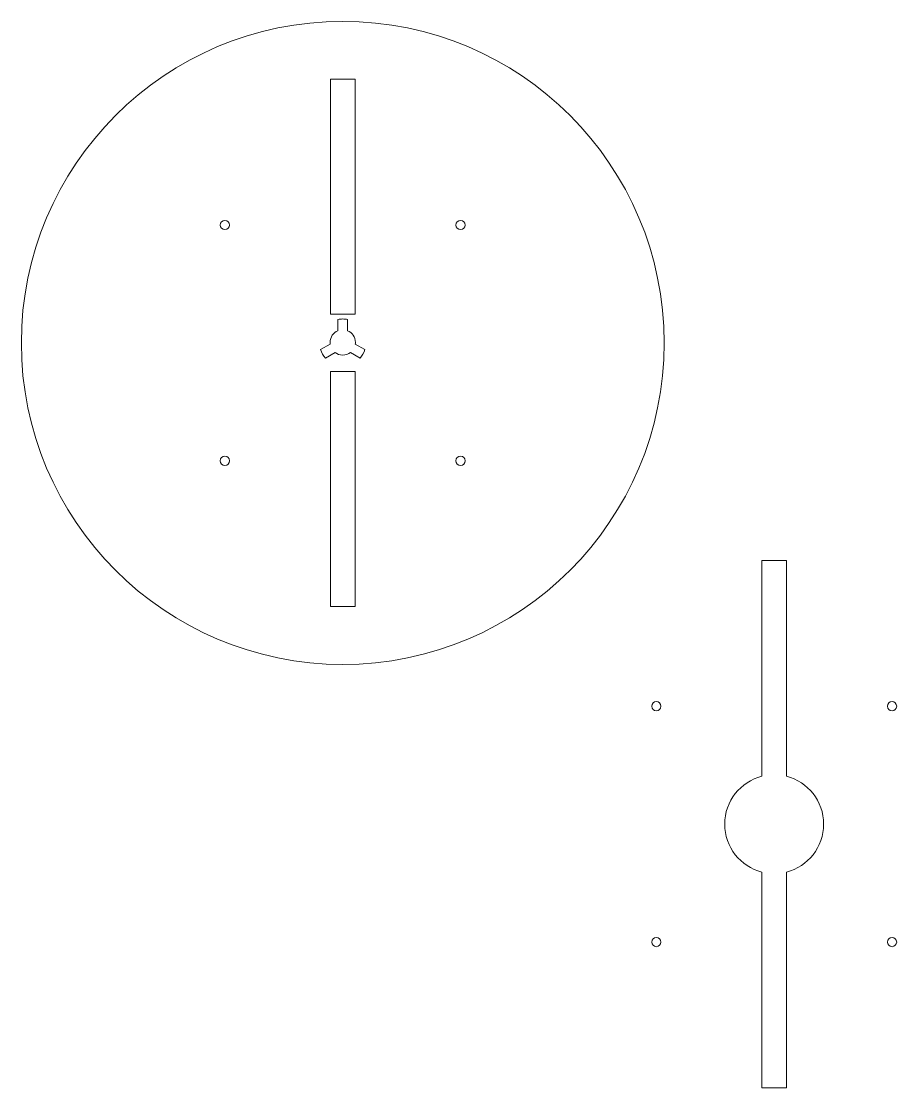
# Model space of a CAD drawing. Header units: inches. Extents: x -19.3 to 11.3, y -11.3 to 11.3.
# Drawn here: x -10.33 to 7.37, y -10.25 to 11.31 of the extents above; entities that cross this region are included whole.
import ezdxf

# ---------------------------------------------------------------- set-up
doc = ezdxf.new("R2010")
doc.units = ezdxf.units.IN
doc.header["$MEASUREMENT"] = 0
doc.layers.add('Layer 1', color=7, linetype='Continuous')

msp = doc.modelspace()

# ---------------------------------------------------------------- linework, layer by layer
at = {"layer": 'Layer 1', "color": 250, "lineweight": 18}
for points in [[(-4.077, 5.387), (-3.577, 5.387), (-3.577, 10.137), (-4.077, 10.137), (-4.077, 5.387)], [(-4.077, -0.519), (-3.577, -0.519), (-3.577, 4.231), (-4.077, 4.231), (-4.077, -0.519)]]:
    msp.add_lwpolyline(points, close=True, dxfattribs=at)
for centre, major_axis, ratio in [((-3.827, 4.808), (0, 6.5), 0.999963), ((-6.21, 7.191), (0, 0.094), 1), ((-1.444, 7.191), (0, 0.094), 1), ((-6.21, 2.425), (0, 0.094), 1), ((-1.444, 2.425), (0, 0.094), 1), ((2.514, -2.538), (0, 0.094), 1), ((7.28, -2.538), (0, 0.094), 1), ((2.514, -7.304), (0, 0.094), 1), ((7.28, -7.304), (0, 0.094), 1)]:
    msp.add_ellipse(centre, major_axis=major_axis, ratio=ratio, dxfattribs=at)
for points, knots in [([(-3.926, 5.28), (-3.894, 5.287), (-3.861, 5.291), (-3.827, 5.291), (-3.794, 5.291), (-3.761, 5.287), (-3.729, 5.28)], [0, 0, 0, 0, 0.5, 0.5, 0.5, 1, 1, 1, 1]), ([(-4.081, 4.785), (-4.083, 4.796), (-4.083, 4.807), (-4.083, 4.818), (-4.083, 4.925), (-4.018, 5.016), (-3.926, 5.055)], [0, 0, 0, 0, 0.5, 0.5, 0.5, 1, 1, 1, 1]), ([(-3.729, 5.055), (-3.636, 5.016), (-3.571, 4.925), (-3.571, 4.818), (-3.571, 4.807), (-3.572, 4.796), (-3.573, 4.785)], [0, 0, 0, 0, 0.5, 0.5, 0.5, 1, 1, 1, 1]), ([(-3.672, 4.615), (-3.715, 4.582), (-3.769, 4.562), (-3.827, 4.562), (-3.886, 4.562), (-3.94, 4.582), (-3.983, 4.615)], [0, 0, 0, 0, 0.5, 0.5, 0.5, 1, 1, 1, 1]), ([(5.147, -3.952), (5.147, -3.952), (5.147, 0.408), (5.147, 0.408), (5.147, 0.408), (4.647, 0.408), (4.647, 0.408), (4.647, 0.408), (4.647, -3.952), (4.647, -3.952)], [0, 0, 0, 0, 0.333333, 0.333333, 0.333333, 0.666667, 0.666667, 0.666667, 1, 1, 1, 1]), ([(4.647, -5.889), (4.216, -5.778), (3.897, -5.387), (3.897, -4.921), (3.897, -4.455), (4.216, -4.063), (4.647, -3.952)], [0, 0, 0, 0, 0.5, 0.5, 0.5, 1, 1, 1, 1]), ([(5.147, -3.952), (5.578, -4.063), (5.897, -4.455), (5.897, -4.921), (5.897, -5.387), (5.578, -5.778), (5.147, -5.889)], [0, 0, 0, 0, 0.5, 0.5, 0.5, 1, 1, 1, 1]), ([(4.647, -5.889), (4.647, -5.889), (4.647, -10.248), (4.647, -10.248), (4.647, -10.248), (5.147, -10.248), (5.147, -10.248), (5.147, -10.248), (5.147, -5.889), (5.147, -5.889)], [0, 0, 0, 0, 0.333333, 0.333333, 0.333333, 0.666667, 0.666667, 0.666667, 1, 1, 1, 1])]:
    msp.add_open_spline(points, degree=3, knots=knots, dxfattribs=at)
for points in [[(-3.926, 5.28), (-3.926, 5.28), (-3.926, 5.055), (-3.926, 5.055)], [(-3.729, 5.055), (-3.729, 5.055), (-3.729, 5.28), (-3.729, 5.28)], [(-4.081, 4.785), (-4.081, 4.785), (-4.276, 4.673), (-4.276, 4.673)], [(-3.378, 4.673), (-3.378, 4.673), (-3.573, 4.785), (-3.573, 4.785)], [(-4.178, 4.502), (-4.222, 4.551), (-4.256, 4.609), (-4.276, 4.673)], [(-4.178, 4.502), (-4.178, 4.502), (-3.983, 4.615), (-3.983, 4.615)], [(-3.672, 4.615), (-3.672, 4.615), (-3.477, 4.502), (-3.477, 4.502)], [(-3.378, 4.673), (-3.399, 4.609), (-3.433, 4.551), (-3.477, 4.502)]]:
    msp.add_open_spline(points, degree=3, dxfattribs=at)

doc.saveas('drawing.dxf')
